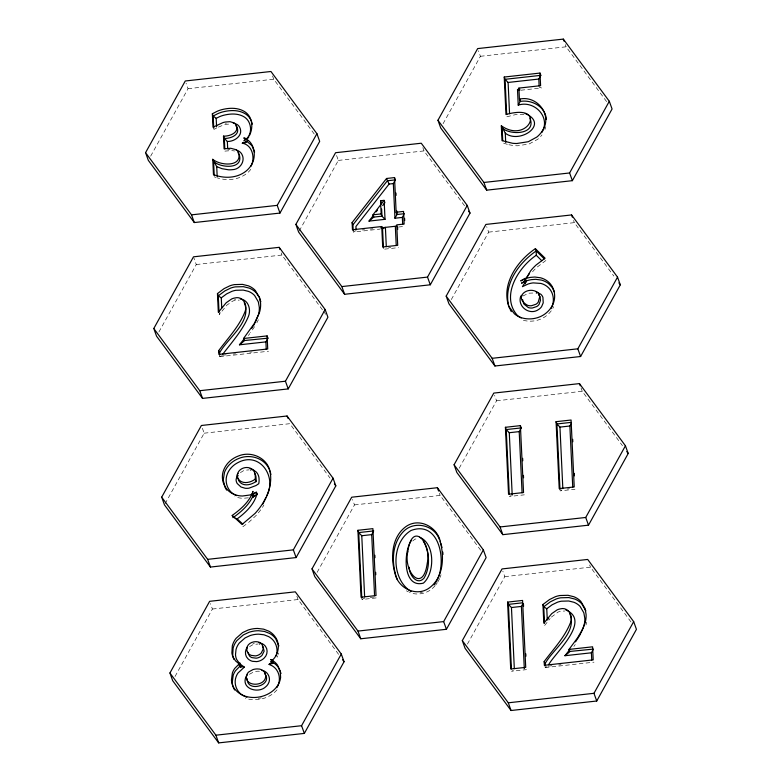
<?xml version="1.0" encoding="UTF-8"?>
<svg xmlns="http://www.w3.org/2000/svg" width="782" height="782" viewBox="0 0 782 782"><rect width="100%" height="100%" fill="white"/><g stroke="black" fill="none" stroke-linecap="round" stroke-linejoin="round"><path stroke-width="0.59" stroke-dasharray="3.91 2.93" d="M278.372 654.378L278.773 652.95M544.937 129.548L545.836 126.645M238.402 476.179L238.715 475.192M439.983 577.595L441.068 574.76M552.825 308.382L553.646 306.671M220.211 312.389L219.146 314.589L227.063 305L232.557 301.197A12.492 11.016 -19.8 0 1 235.665 300.249L239.272 300.132M277.151 657.212L277.825 655.795M256.887 322.731L258.402 319.74M437.812 582.004L439.621 578.543M150.662 156.156L188.032 88.689L186.057 83.185M158.902 331.998L196.272 264.531L193.887 257.933M299.223 231.042L338.342 160.408L336.368 154.914M165.041 503.813L204.17 433.189L202.186 427.686M443.052 123.761L480.422 56.294L478.447 50.791M175.031 676.498L212.401 609.031L210.417 603.528M451.292 299.604L488.662 232.137L486.678 226.633M317.111 572.375L354.481 504.908L352.496 499.415M459.19 468.252L496.56 400.785L494.576 395.291M467.421 644.104L504.791 576.637L502.816 571.134M254.541 326.68L250.484 332.673M435.652 585.102L437.275 582.776M248.383 335.507L249.781 333.621M573.871 646.421L575.269 644.524M544.634 625.492L550.166 618.494M435.027 585.786C429.044 593.137 418.194 596.109 409.397 592.424M277.014 689.822C269.497 698.717 256.33 701.806 245.392 698.287M551.378 617.115L558.045 612.101A12.492 11.016 -19.8 0 1 561.153 611.162L564.76 611.035M412.73 541.017L414.9 539.189L418.673 538.397M240.377 472.641L244.15 470.344L249.008 469.855M248.598 522.493L255.861 515.719A66.724 58.865 -19.8 0 0 263.896 505.094M249.556 646.616L253.202 644.524L258.06 644.006M242.831 526.765L246.682 523.911M245.812 174.142C237.591 180.124 226.516 180.867 217.034 177.778M545.914 260.494L537.068 267.17A51.104 45.082 -19.8 0 0 532.024 272.429M522.787 296.065L528.7 293.191L534.937 292.947M213.799 129.48L216.555 128.062M356.113 230.612L353.278 232.039L380.218 229.058M219.605 354.784L219.693 356.66L221.589 355.712M511.252 495.544L509.356 496.492L524.36 494.83M561.926 489.923L560.029 490.881L575.024 489.219M364.695 598.074L361.861 599.501L376.856 597.839M513.432 670.35L511.536 671.298L526.54 669.636M545.093 665.697L545.181 667.574L547.077 666.616M218.393 127.124L223.877 124.856A19.394 17.106 -19.8 0 1 226.272 124.279L230.837 123.967M506.804 116.811L516.413 114.387L523.989 114.592M252.948 643.498L254.443 643.107M420.266 592.746L422.427 592.326M248.344 497.811L243.222 498.29A21.974 19.384 -19.8 0 1 234.883 496.599M258.334 698.375L261.354 697.886M227.738 149.685L230.094 149.421M224.903 151.121L231.55 150.545L234.668 150.994M188.032 88.689L273.71 79.197L314.657 134.582M480.422 56.294L566.1 46.803L607.047 102.188M520.929 90.233L541.418 87.965L539.179 87.095M338.342 160.408L424.02 150.916L464.967 206.311M362.086 229.957L364.48 229.683M370.169 229.058L372.848 228.764M398.615 227.015L404.959 226.321M196.272 264.531L281.95 255.04L322.888 310.425M488.662 232.137L574.34 222.645L613.841 276.085M388.566 247.601L390.775 247.356M384.676 249.145L398.517 247.611M222.528 355.233L226.076 354.842M233.183 354.05L235.548 353.787M249.741 352.223L252.107 351.959M219.693 356.66L268.539 351.245M204.17 433.189L289.848 423.688L330.072 478.105M496.56 400.785L582.238 391.293L622.462 445.711M354.481 504.908L440.158 495.417L481.106 550.802M567.282 488.965L569.492 488.721M212.401 609.031L298.079 599.54L339.026 654.925M504.791 576.637L590.469 567.146L631.416 622.531M370.209 597.468L374.627 596.979M548.016 666.147L552.747 665.619M558.671 664.964L561.036 664.7M545.181 667.574L594.027 662.159M259.458 671.259L258.128 671.191A14.242 12.561 -19.8 0 0 253.739 671.885L249.507 674.25A7.419 6.539 -19.8 0 0 248.217 675.863M508.857 144.729L513.275 145.53A33.939 29.931 -19.8 0 0 517.713 145.775L529.111 143.996L537.674 139.323A23.577 20.801 -19.8 0 0 541.994 134.856M507.352 144.347L502.836 142.92M259.096 644.182L260.044 644.485M214.288 176.879L216.125 177.475M250.113 470.109L251.169 470.51M535.993 293.26L536.951 293.67M406.357 590.791L408.38 591.876M323.611 311.402L325.762 314.315M565.308 44.603L566.1 46.803M573.548 220.446L574.34 222.645M581.046 387.999L582.238 391.293M589.677 564.946L590.469 567.146M422.837 147.622L424.02 150.916M439.367 493.217L440.158 495.417M272.527 75.893L273.71 79.197M281.158 252.84L281.95 255.04M296.886 596.236L298.079 599.54M551.271 310.786A24.125 21.28 -19.8 0 1 547.302 315.038C540.831 320.61 531.633 322.448 523.412 320.337A23.04 20.322 -19.8 0 1 521.408 319.691M225.47 123.341A21.945 19.364 -19.8 0 1 226.369 123.165M250.817 169.313A22.072 19.472 -19.8 0 1 246.653 173.565M234.522 299.408A15.044 13.274 -19.8 0 1 235.763 299.135M586.598 622.208A31.818 28.064 -19.8 0 1 586.001 624.965"/><path stroke-width="1.17" d="M247.268 678.815C246.789 693.243 274.277 685.042 264.472 673.351M255.176 479.161C250.426 482.817 242.088 484.654 238.207 478.848A7.673 6.764 -19.8 0 1 237.386 476.062C236.917 468.32 248.246 464.537 253.085 470.217A10.606 9.355 -19.8 0 1 255.127 474.283L255.323 477.245A18.054 15.923 -19.8 0 1 255.235 478.711L255.939 481.868L256.056 480.989A18.054 15.923 -19.8 0 0 256.144 479.522L255.949 476.561A10.606 9.355 -19.8 0 0 254.609 473.384M252.488 496.658A25.728 22.688 -19.8 0 0 254.482 495.847L257.288 494.38L252.948 497.147L252.127 494.869L252.997 491.35C249.546 501.741 240.807 509.219 232.215 515.426L233.036 517.704M253.808 493.628L252.948 497.147L254.639 495.544M583.108 628.337L583.939 625.727A29.247 25.796 -19.8 0 0 584.789 618.142L583.831 612.775L580.068 606.382A19.296 17.018 -19.8 0 0 573.92 602.277L568.709 600.996L561.408 601.202A21.29 18.788 -19.8 0 0 557.361 602.257L552.072 604.818L546.755 608.758L547.283 619.999L548.593 618.337M266.545 496.296C277.463 476.912 259.614 450.725 237.757 462.709A20.801 18.348 -19.8 0 0 231.306 467.636A21.222 18.719 -19.8 0 0 227.327 474.019C224.258 481.409 227.347 490.656 234.365 494.566A19.403 17.116 -19.8 0 0 236.506 495.632M249.399 135.667C252.254 129.949 252.811 122.891 249.771 117.114A18.7 16.5 -19.8 0 0 244.737 111.699C237.875 107.369 229.224 107.74 221.638 109.705A29.452 25.982 -19.8 0 0 217.044 111.347L212.352 113.761L212.978 127.202L223.056 122.579A19.394 17.106 -19.8 0 1 225.451 122.002L230.016 121.689L234.238 122.94A6.549 5.777 -19.8 0 1 236.066 124.856C239.927 132.588 229.478 136.488 223.486 136.117L224.082 148.844L230.729 148.267L236.154 149.714A7.8 6.882 -19.8 0 1 238.373 152.05C243.261 167.358 220.309 165.852 212.753 159.293L213.466 174.601C223.955 178.697 236.682 178.433 245.831 171.287A22.072 19.472 -19.8 0 0 251.599 164.582C256.809 155.774 254.492 141.317 243.73 137.984L246.848 138.717L243.984 140.604C250.817 136.977 252.215 128.131 248.705 121.689A16.139 14.242 -19.8 0 0 244.365 117.017C238.129 113.116 230.289 113.556 223.427 115.325A26.901 23.724 -19.8 0 0 219.224 116.821L216.184 118.346L216.585 126.85M275.88 656.245C278.089 651.357 277.014 645.453 273.935 641.191A19.413 17.126 -19.8 0 0 268.637 636.597L264.013 634.808L258.705 634.173A24.428 21.554 -19.8 0 0 250.113 635.58L245.108 637.897L239.292 643.019A19.208 16.94 -19.8 0 0 236.008 649.627L235.499 654.593A16.891 14.907 -19.8 0 0 236.721 659.578L239.742 663.801L244.346 667.124L238.08 672.931A16.666 14.702 -19.8 0 0 236.017 676.977C233.339 684.387 237.181 693.145 244.434 696.254M526.042 281.696L525.162 283.817L526.237 280.464L522.444 286.662L528.016 284.052A21.642 19.091 -19.8 0 1 533.168 282.898L540.919 283.436A18.856 16.637 -19.8 0 1 547.234 286.593C553.773 291.676 555.152 301.598 550.987 308.607M253.153 495.534C249.321 504.625 241.687 511.428 233.857 517.078M541.809 132.529C551.251 117.329 534.233 99.842 518.231 105.13L517.498 89.5L519.903 89.236M250.944 166.312C255.391 158.277 252.557 144.836 242.303 143.204L243.759 142.246M255.04 322.986L259.692 311.783A31.818 28.074 -19.8 0 0 260.602 303.524L259.556 297.639L255.333 290.474A21.867 19.286 -19.8 0 0 248.363 285.821L242.518 284.384L234.424 284.609A23.861 21.055 -19.8 0 0 229.879 285.801L224.053 288.626L217.455 293.592L218.334 312.311L226.242 302.722L231.736 298.92A12.492 11.016 -19.8 0 1 234.844 297.981C242.645 295.772 247.786 304.677 245.147 311.353C239.419 326.202 228.031 338.01 218.696 350.639L218.872 354.383L267.718 348.977L267.112 335.898L243.525 338.508L244.346 340.786L239.458 344.813L265.909 341.881L267.933 338.176L267.112 335.898M583.069 628.376L577.605 637.789L569.013 649.422L569.834 651.699L564.946 655.717L591.397 652.794L592.912 650.008M581.006 632.941L585.18 622.687A31.818 28.064 -19.8 0 0 586.089 614.437L585.044 608.552L580.821 601.378A21.867 19.286 -19.8 0 0 573.851 596.734L568.006 595.298L559.912 595.522A23.861 21.055 -19.8 0 0 555.367 596.705L549.541 599.53L542.943 604.496L543.822 623.225L551.73 613.626L557.224 609.823A12.492 11.016 -19.8 0 1 560.332 608.885C568.133 606.685 573.274 615.59 570.635 622.267C564.907 637.115 553.519 648.923 544.184 661.543L544.36 665.296L593.206 659.881L592.6 646.812L569.013 649.422M436.581 581.085C447.157 562.923 439.953 519.619 411.019 530.489C390.853 542.581 391.029 579.374 411.039 591.456M276.896 687.632C280.269 682.324 280.269 675.003 276.574 669.851A17.458 15.405 -19.8 0 0 272.077 665.775L269.067 664.387L271.657 662.217M265.88 497.675L263.681 501.8A66.724 58.865 -19.8 0 1 255.04 513.442L242.009 524.487L232.215 515.426M262.684 504.263C268.255 494.038 272.947 481.878 269.604 470.158M518.231 105.13L520.245 101.425L520.138 99.216M403.864 214.63L402.349 217.406L394.959 218.227L393.336 183.575L395.35 179.87L394.529 177.592L386.543 178.482L352.115 222.547L352.457 229.761L381.743 226.526L382.564 228.794L383.463 248.07M394.959 218.227L396.973 214.522L396.806 210.935M539.13 85.952L538.808 79.05L540.821 75.346L540 73.068L504.234 77.037L505.983 114.534C548.407 102.54 528.182 144.778 501.321 125.794L502.015 140.643L512.454 143.253A33.939 29.931 -19.8 0 0 516.892 143.497L528.29 141.718L536.853 137.046A23.577 20.801 -19.8 0 0 542.825 130.017C552.591 114.514 536.648 94.974 519.424 99.148L518.906 88.092L540.597 85.688L540 73.068M374.568 595.776L371.704 534.624L373.219 531.848M522.073 492.768L519.209 431.615L521.223 427.91L520.401 425.633L505.407 427.295L508.544 494.214L523.539 492.552L520.401 425.633M572.737 487.147L569.883 426.004L571.388 423.228M524.302 668.766L521.389 606.421L522.894 603.645M145.56 152.666L185.266 80.986L270.943 71.494L316.915 133.683L319.682 141.386L279.976 213.066L194.298 222.557L148.326 160.369L145.56 152.666L191.531 214.855L194.298 222.557M153.79 328.518L193.496 256.828L279.174 247.337L325.146 309.525L327.922 317.228L288.216 388.908L202.538 398.4L156.566 336.211L153.79 328.518L199.762 390.707L202.538 398.4M279.976 213.066L277.209 205.363L316.915 133.683M295.87 224.395L335.576 152.715L421.254 143.223L467.225 205.412L470.002 213.105L430.296 284.795L344.618 294.286L298.646 232.098L295.87 224.395L341.842 286.583L344.618 294.286M161.688 497.166L201.394 425.486L287.072 415.995L333.044 478.183L335.82 485.876L296.114 557.566L210.436 567.058L164.464 504.869L161.688 497.166L207.66 559.355L210.436 567.058M288.216 388.908L285.44 381.215L325.146 309.525M437.949 120.272L477.655 48.592L563.333 39.1L609.305 101.289L612.071 108.991L572.375 180.671L486.697 190.163L440.716 127.974L437.949 120.272L483.921 182.46L486.697 190.163M169.929 673.009L209.625 601.329L295.303 591.837L341.284 654.026L344.051 661.728L304.345 733.408L218.667 742.9L172.695 680.711L169.929 673.009L215.9 735.197L218.667 742.9M430.296 284.795L427.519 277.092L467.225 205.412M296.114 557.566L293.338 549.863L333.044 478.183M446.18 296.124L485.886 224.434L571.564 214.942L617.536 277.131L620.312 284.834L580.606 356.514L494.928 366.005L448.956 303.817L446.18 296.124L492.152 358.312L494.928 366.005M311.998 568.895L351.704 497.205L437.382 487.714L483.354 549.902L486.13 557.605L446.424 629.285L360.746 638.777L314.775 576.588L311.998 568.895L357.98 631.084L360.746 638.777M572.375 180.671L569.599 172.969L609.305 101.289M304.345 733.408L301.578 725.706L341.284 654.026M454.078 464.772L493.784 393.092L579.462 383.6L625.434 445.789L628.21 453.482L588.504 525.172L502.826 534.663L456.854 472.475L454.078 464.772L500.05 526.96L502.826 534.663M580.606 356.514L577.83 348.811L617.536 277.131M446.424 629.285L443.658 621.592L483.354 549.902M462.318 640.614L502.024 568.934L587.702 559.443L633.674 621.631L636.44 629.334L596.734 701.014L511.057 710.506L465.085 648.317L462.318 640.614L508.29 702.803L511.057 710.506M588.504 525.172L585.728 517.469L625.434 445.789M596.734 701.014L593.968 693.311L633.674 621.631M253.29 325.996L254.463 323.983M578.778 636.91L580.527 633.889M525.729 279.037L529.297 273.749M248.08 138.072L248.813 136.899M272.488 660.262L270.836 661.552C278.539 655.844 281.021 644.153 274.853 636.382A21.994 19.394 -19.8 0 0 268.852 631.191L263.622 629.158L257.679 628.454A27.028 23.841 -19.8 0 0 248.177 630.009L242.586 632.599L236.027 638.376A21.779 19.208 -19.8 0 0 232.303 645.873L231.883 652.96A19.433 17.145 -19.8 0 0 233.144 657.193L235.548 660.907L240.289 664.905L238.52 664.28L240.064 663.048L234.747 668.385A19.227 16.96 -19.8 0 0 232.362 673.048L231.443 680.017A20.85 18.397 -19.8 0 0 233.769 687.71C243.808 702.5 268.715 699.577 277.854 685.228A21.046 18.563 -19.8 0 0 280.621 677.408L280.239 671.191L277.502 665.062A20.029 17.663 -19.8 0 0 272.351 660.399L270.699 659.539L272.488 660.262L273.309 662.54L271.657 663.83L273.035 662.589M251.736 328.411L252.772 326.798M577.214 639.314L578.26 637.711M247.308 647.222C244.649 650.565 244.776 655.873 247.992 658.806A11.329 10 -19.8 0 0 252.508 661.318L256.711 661.621A11.202 9.883 -19.8 0 0 264.248 657.994C267.356 655.062 268.138 649.891 265.509 646.401A9.961 8.788 -19.8 0 0 262.762 644.026L258.989 642.853M434.059 584.985L436.024 582.15M575.493 641.846L576.696 640.126M411.176 540.831C403.434 551.76 402.622 588.699 423.424 583.118C434.958 573.186 435.173 543.207 419.543 537.234M244.18 338.821L239.458 344.813M384.245 202.773L385.027 219.322L369.016 221.101L373.786 217.093L372.965 214.815L384.079 200.348L384.9 202.626L382.681 205.519M369.016 221.101L373.288 215.529M376.142 211.824L377.569 209.967M569.667 649.725L564.946 655.717M353.22 230.837L352.936 224.825L387.354 180.759L395.35 179.87M393.336 183.575L389.074 184.053L355.918 226.497L356.064 229.585M219.605 354.784L219.517 352.917C227.552 338.02 252.508 321.627 244.248 302.693M222.499 354.598C231.755 342.291 242.508 330.581 248.51 316.221C251.198 309.496 248.422 299.789 240.26 298.988M545.093 665.697L545.005 663.82C552.903 648.943 578.064 632.53 569.736 613.606M548.612 664.72C555.328 652.589 591.651 620.82 565.748 609.892M243.525 338.508L254.258 323.572L258.451 314.823A29.247 25.796 -19.8 0 0 259.301 307.238L258.343 301.872L254.58 295.469A19.296 17.028 -19.8 0 0 248.432 291.363L243.222 290.093L235.92 290.288A21.3 18.788 -19.8 0 0 231.873 291.354L226.585 293.915L221.267 297.844L221.746 307.971M244.551 340.522L267.933 338.176M570.039 651.435L593.411 649.089M509.004 306.642L514.439 313.846A23.04 20.322 -19.8 0 0 522.591 318.059C530.812 320.17 540.01 318.333 546.481 312.761A24.125 21.28 -19.8 0 0 552.004 306.104C556.686 298.225 555.122 287.092 547.762 281.383A21.427 18.905 -19.8 0 0 540.587 277.805L534.878 277.033L530.587 277.366A24.281 21.427 -19.8 0 0 525.054 278.851L520.695 280.924L525.416 278.187L524.351 281.54L530.636 270.855A51.104 45.082 -19.8 0 1 536.247 264.893L545.093 258.216L535.377 248.666C516.677 261.286 499.757 285.938 509.825 308.919M535.377 248.666L536.198 250.944L536.257 255.264C518.378 267.268 500.177 296.241 517.469 315.517A20.469 18.054 -19.8 0 0 521.242 317.961M246.271 141.777L244.805 142.881L247.669 140.995L242.303 143.204M235.108 518.29L237.19 518.886C245.929 512.396 254.609 504.126 257.17 493.149L256.408 493.638M521.77 295.41L520.753 296.134C517.019 306.622 529.766 315.889 538.612 309.486A9.961 8.788 -19.8 0 0 541.594 306.652L543.216 302.878L542.933 297.385A10.244 9.032 -19.8 0 0 540.861 294.267L536.149 291.852M255.997 481.438C251.247 485.084 242.909 486.932 239.028 481.125A7.673 6.764 -19.8 0 1 238.197 478.34M252.127 494.869L256.467 492.103L253.661 493.569A25.728 22.688 -19.8 0 1 249.614 495.035L242.4 496.013A21.974 19.384 -19.8 0 1 231.648 493.119C223.74 488.721 220.25 478.32 223.701 470.002A23.802 20.997 -19.8 0 1 228.168 462.836A23.401 20.645 -19.8 0 1 238.383 456.014C250.934 450.676 267.151 457.636 270.054 471.438M525.299 281.012L521.516 283.192L524.908 281.51M382.564 228.794L385.399 227.367L386.298 246.643M269.067 664.387L273.309 662.54M223.486 136.117L224.307 138.394L227.347 141.464C234.717 141.747 243.916 135.071 239.585 127.104A9.11 8.035 -19.8 0 0 237.044 124.436L233.192 122.989M540.821 75.346L505.055 79.314L504.234 77.037M506.697 114.387L505.055 79.314L508.104 82.452L538.808 79.05M191.531 214.855L277.209 205.363M483.921 182.46L569.599 172.969M385.027 219.322L381.978 216.184L381.157 213.906L380.541 200.739L384.079 200.348M372.965 214.815L381.157 213.906M394.529 177.592L396.151 212.245L403.551 211.423L404.138 224.043L396.738 224.864L397.706 245.333L382.701 246.995L381.743 226.526M373.786 217.093L381.978 216.184L381.636 208.999M404.372 213.701L396.973 214.522L396.151 212.245M380.717 227.885L396.953 226.086M341.842 286.583L427.519 277.092M199.762 390.707L285.44 381.215M492.152 358.312L577.83 348.811M556.08 421.684L571.075 420.022L574.213 486.942L559.208 488.603L556.08 421.684L556.901 423.961L559.971 489.659M521.223 427.91L506.228 429.572L505.407 427.295M570.743 422.427L556.901 423.961L559.951 427.099L562.815 488.251M509.248 494.058L506.228 429.572L509.278 432.72L519.209 431.615M559.951 427.099L569.883 426.004M357.902 530.304L372.906 528.642L376.034 595.561L361.04 597.223L357.902 530.304L358.723 532.581L361.802 598.289M373.728 530.919L358.723 532.581L361.773 535.729L364.637 596.871M361.773 535.729L371.704 534.624M207.66 559.355L293.338 549.863M500.05 526.96L585.728 517.469M507.586 602.101L522.581 600.439L525.719 667.359L510.714 669.021L507.586 602.101L508.408 604.378L511.428 668.864M522.249 602.844L508.408 604.378L511.457 607.526L514.321 668.669M511.457 607.526L521.389 606.421M357.98 631.084L443.658 621.592M215.9 735.197L301.578 725.706M508.29 702.803L593.968 693.311M239.771 666.293L241.1 667.183L239.517 666.274L238.95 664.016M244.346 667.124L239.517 666.274L240.876 665.326L235.568 670.663A19.227 16.96 -19.8 0 0 233.183 675.325L232.264 682.295A20.85 18.397 -19.8 0 0 234.59 689.988M250.054 468.721L252.869 469.571L256.32 472.084A13.177 11.632 -19.8 0 1 259.038 478.613L259.096 480.119A21.036 18.553 -19.8 0 1 258.989 482.171L258.764 483.696L256.007 485.534L249.038 488.154A12.825 11.31 -19.8 0 1 245.147 488.251L241.012 487.01L237.181 483.472A10.215 9.013 -19.8 0 1 236.076 479.777L237.308 474.488A10.342 9.13 -19.8 0 1 238.051 473.364M261.862 670.34C267.933 671.171 271.432 678.473 268.285 683.703A10.254 9.042 -19.8 0 1 265.616 686.879C258.363 693.859 241.257 688.942 245.802 677.261A9.98 8.797 -19.8 0 1 247.19 674.905M525.211 113.488C549.854 124.191 519.248 144.533 505.28 133.126L501.321 125.794M235.998 149.919L238.95 151.2A10.361 9.14 -19.8 0 1 241.892 154.298C245.724 161.102 239.859 169.626 232.342 169.674A22.854 20.166 -19.8 0 1 228.52 169.802L222.049 168.697L216.712 166.625L212.753 159.293M517.498 89.5L519.727 90.37L518.906 88.092M245.245 696.586L246.858 697.251M246.379 140.965L251.882 145.599L254.609 152.001M238.696 664.006L240.289 664.905M221.267 297.844L218.276 295.87L217.455 293.592M546.755 608.758L543.764 606.773L542.943 604.496M216.184 118.346L213.173 116.029L212.352 113.761M237.19 518.886L242.782 524.057M544.292 258.901L536.198 250.944C518.896 262.908 503.373 283.905 508.711 305.967M536.257 255.264L541.77 260.689M618.875 282.888L620.312 284.834M468.565 211.169L470.002 213.105M626.773 451.546L628.21 453.482M334.383 483.941L335.82 485.876M342.614 659.783L344.051 661.728M423.316 541.115C429.66 551.926 430.491 567.292 423.991 578.211C416.904 585.972 408.957 574.418 409.201 567.233M225.734 488.642L226.643 490.128M529.903 118.111C536.794 134.602 510.705 135.521 502.142 128.072L502.728 140.643M510.314 309.819L511.301 311.617M269.301 469.444C264.541 458.057 250.181 453.843 239.204 458.291A23.401 20.645 -19.8 0 0 228.989 465.114A23.802 20.997 -19.8 0 0 224.522 472.279L223.193 480.109L225.275 487.9M389.074 184.053L386.543 178.482M439.425 539.609C434.469 525.005 414.343 520.372 403.571 531.398C391.42 543.93 391.264 564.145 397.295 579.609M239.184 154.328C244.082 169.635 221.13 168.13 213.574 161.571L214.239 175.706M251.276 120.917L250.592 119.392A18.7 16.5 -19.8 0 0 245.558 113.977C238.696 109.646 230.045 110.018 222.459 111.982A29.452 25.982 -19.8 0 0 217.865 113.625L213.173 116.029L213.75 128.356M554.506 292.116L552.141 287.434L548.583 283.661A21.427 18.905 -19.8 0 0 541.408 280.083L535.699 279.311L531.408 279.643A24.281 21.427 -19.8 0 0 525.875 281.129M585.865 610.83L581.642 603.655A21.867 19.286 -19.8 0 0 574.672 599.012L568.827 597.565L560.733 597.8A23.861 21.055 -19.8 0 0 556.188 598.983L550.362 601.808L543.764 606.773L544.526 623.156M440.51 542.454C437.812 526.941 418.937 516.931 405.604 526.833C391.479 537.381 390.531 557.869 395.027 573.538C398.175 588.494 416.698 597.331 429.474 587.829C443.599 577.282 444.547 556.794 440.061 541.124M563.333 39.1L564.125 41.299M571.564 214.942L572.356 217.142M519.424 99.148L520.245 101.425C531.848 99.402 545.699 106.743 546.286 119.46M579.462 383.6L580.254 385.8M380.541 200.739L381.352 203.017M544.184 661.543L545.005 663.82M352.115 222.547L352.936 224.825M437.382 487.714L438.575 491.018M279.174 247.337L279.966 249.536M287.072 415.995L287.864 418.194M218.696 350.639L219.517 352.917M281.061 673.468L278.314 667.339A20.029 17.663 -19.8 0 0 273.172 662.677M440.882 543.402L441.996 547.556M251.618 121.669L252.283 124.152M278.861 645.952L275.665 638.659A21.994 19.394 -19.8 0 0 269.663 633.459L264.443 631.436L258.5 630.722A27.028 23.841 -19.8 0 0 248.999 632.286L243.398 634.876L236.838 640.654A21.779 19.208 -19.8 0 0 233.124 648.141L232.704 655.238A19.433 17.145 -19.8 0 0 233.965 659.47M260.856 301.823L259.311 297.287L256.154 292.742A21.867 19.286 -19.8 0 0 249.184 288.099L243.339 286.662L235.245 286.886A23.861 21.055 -19.8 0 0 230.7 288.079L224.874 290.904L218.276 295.87L219.038 312.243M270.425 472.436L270.924 474.576M522.532 299.496L524.018 304.178L528.309 307.541A8.876 7.83 -19.8 0 0 532.386 307.991L536.853 306.495A7.39 6.52 -19.8 0 0 539.072 304.384L540.479 300.337L540.108 297.131A7.673 6.764 -19.8 0 0 538.554 294.794M247.552 651.875L249.497 656.02A8.768 7.732 -19.8 0 0 252 657.633L256.203 658.19A8.631 7.615 -19.8 0 0 261.999 655.394L264.14 651.152L262.957 646.655A7.39 6.51 -19.8 0 0 262.371 645.971M442.778 552.053L442.983 554.458M591.397 652.794L591.739 660.076M572.688 439.328L572.805 441.762M574.291 473.403L574.399 475.837M508.104 82.452L509.561 113.703M522.65 458.33L522.767 460.764M523.451 475.368L523.559 477.802M505.28 133.126L505.71 142.353M523.461 603.939L523.569 606.373M525.797 653.82L525.905 656.254M509.278 432.72L512.2 495.065M404.587 218.286L404.695 220.583M402.349 217.406L402.671 224.297M395.966 193.017L396.073 195.402M397.559 227.132L397.676 229.546M395.33 226.272L396.23 245.538M374.861 555.259L374.979 557.693M375.663 572.287L375.771 574.721M265.909 341.881L266.251 349.173M227.347 141.464L227.679 148.512M224.796 148.815L224.307 138.394C230.289 138.766 240.748 134.866 236.887 127.134A6.549 5.777 -19.8 0 0 235.783 125.765M216.712 166.625L217.171 176.312M237.865 152.666A7.8 6.882 -19.8 0 1 238.598 153.438M539.678 296.837L538.251 302.106A7.39 6.52 -19.8 0 1 536.032 304.218L531.564 305.713A8.876 7.83 -19.8 0 1 527.488 305.263C512.689 297.121 528.094 285.401 537.733 292.517A7.673 6.764 -19.8 0 1 539.287 294.853L539.678 296.837M246.76 648.542L247.122 651.426L248.676 653.742A8.768 7.732 -19.8 0 0 251.178 655.355L255.382 655.912A8.631 7.615 -19.8 0 0 261.188 653.117L263.319 648.874L262.136 644.378A7.39 6.51 -19.8 0 0 260.093 642.609C255.245 640.175 247.366 642.55 246.76 648.542M265.665 675.55C266.31 687.349 242.645 687.202 246.946 674.495A7.419 6.539 -19.8 0 1 248.696 671.973L252.918 669.607A14.242 12.561 -19.8 0 1 257.307 668.923C261.217 668.659 265.626 671.298 265.665 675.55M407.774 551.809C403.121 571.456 423.033 594.721 427.314 562.854C431.967 543.216 412.046 519.942 407.774 551.809"/></g></svg>
